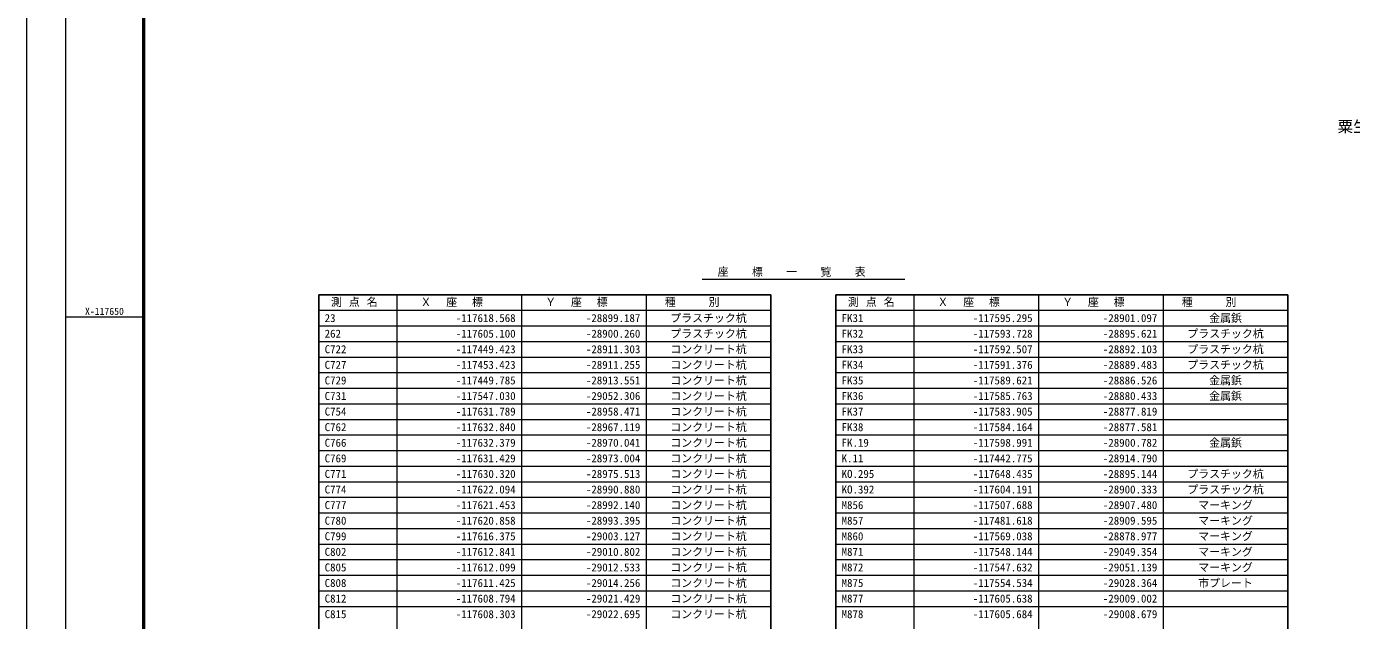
# Model space of a CAD drawing. Units: millimetres on the paper, enlarged 250 times. Extents: x -29071210 to -28860960, y -117775216 to -117329466.
# Drawn here: x -29071210 to -28986217, y -117669473 to -117631355 of the extents above; entities that cross this region are included whole.
import ezdxf
from ezdxf.enums import TextEntityAlignment as Align

# ---------------------------------------------------------------- set-up
doc = ezdxf.new("R2010")
doc.units = ezdxf.units.MM
doc.header["$LTSCALE"] = 250
doc.layers.add('S-SUV-HTXT', color=7, linetype='Continuous', lineweight=13)
doc.layers.add('S-SUV-TTL', color=7, linetype='Continuous', lineweight=15)
doc.styles.add('ＭＳ ゴシック', font='')
doc.styles.get('ＭＳ ゴシック').set_extended_font_data('MS Gothic')

msp = doc.modelspace()

# ---------------------------------------------------------------- linework, layer by layer
at = {"layer": 'S-SUV-HTXT'}
for p, q in [((-29027879.2, -117647565.9), (-29014879.2, -117647565.9)), ((-29047459.7, -117648565.9), (-29047459.7, -117762565.9)), ((-29039459.7, -117648565.9), (-29039459.7, -117762565.9)), ((-29031459.7, -117648565.9), (-29031459.7, -117762565.9)), ((-29014298.8, -117648565.9), (-29014298.8, -117760565.9)), ((-29006298.8, -117648565.9), (-29006298.8, -117760565.9)), ((-28998298.8, -117648565.9), (-28998298.8, -117760565.9)), ((-29052459.7, -117649565.9), (-29023459.7, -117649565.9)), ((-29019298.8, -117649565.9), (-28990298.8, -117649565.9)), ((-29052459.7, -117650565.9), (-29023459.7, -117650565.9)), ((-29019298.8, -117650565.9), (-28990298.8, -117650565.9)), ((-29052459.7, -117651565.9), (-29023459.7, -117651565.9)), ((-29019298.8, -117651565.9), (-28990298.8, -117651565.9)), ((-29052459.7, -117652565.9), (-29023459.7, -117652565.9)), ((-29019298.8, -117652565.9), (-28990298.8, -117652565.9)), ((-29052459.7, -117653565.9), (-29023459.7, -117653565.9)), ((-29019298.8, -117653565.9), (-28990298.8, -117653565.9)), ((-29052459.7, -117654565.9), (-29023459.7, -117654565.9)), ((-29019298.8, -117654565.9), (-28990298.8, -117654565.9)), ((-29052459.7, -117655565.9), (-29023459.7, -117655565.9)), ((-29019298.8, -117655565.9), (-28990298.8, -117655565.9)), ((-29052459.7, -117656565.9), (-29023459.7, -117656565.9)), ((-29019298.8, -117656565.9), (-28990298.8, -117656565.9)), ((-29052459.7, -117657565.9), (-29023459.7, -117657565.9)), ((-29019298.8, -117657565.9), (-28990298.8, -117657565.9)), ((-29052459.7, -117658565.9), (-29023459.7, -117658565.9)), ((-29019298.8, -117658565.9), (-28990298.8, -117658565.9)), ((-29052459.7, -117659565.9), (-29023459.7, -117659565.9)), ((-29019298.8, -117659565.9), (-28990298.8, -117659565.9)), ((-29052459.7, -117660565.9), (-29023459.7, -117660565.9)), ((-29019298.8, -117660565.9), (-28990298.8, -117660565.9)), ((-29052459.7, -117661565.9), (-29023459.7, -117661565.9)), ((-29019298.8, -117661565.9), (-28990298.8, -117661565.9)), ((-29052459.7, -117662565.9), (-29023459.7, -117662565.9)), ((-29019298.8, -117662565.9), (-28990298.8, -117662565.9)), ((-29052459.7, -117663565.9), (-29023459.7, -117663565.9)), ((-29019298.8, -117663565.9), (-28990298.8, -117663565.9)), ((-29052459.7, -117664565.9), (-29023459.7, -117664565.9)), ((-29019298.8, -117664565.9), (-28990298.8, -117664565.9)), ((-29052459.7, -117665565.9), (-29023459.7, -117665565.9)), ((-29019298.8, -117665565.9), (-28990298.8, -117665565.9)), ((-29052459.7, -117666565.9), (-29023459.7, -117666565.9)), ((-29019298.8, -117666565.9), (-28990298.8, -117666565.9)), ((-29052459.7, -117667565.9), (-29023459.7, -117667565.9)), ((-29019298.8, -117667565.9), (-28990298.8, -117667565.9)), ((-29052459.7, -117668565.9), (-29023459.7, -117668565.9)), ((-29019298.8, -117668565.9), (-28990298.8, -117668565.9))]:
    msp.add_line(p, q, dxfattribs=at)
at = {"layer": 'S-SUV-HTXT', "lineweight": 25}
for p, q in [((-29023459.7, -117648565.9), (-29052459.7, -117648565.9)), ((-29052459.7, -117648565.9), (-29052459.7, -117762565.9)), ((-29023459.7, -117762565.9), (-29023459.7, -117648565.9)), ((-28990298.8, -117648565.9), (-29019298.8, -117648565.9)), ((-29019298.8, -117648565.9), (-29019298.8, -117760565.9)), ((-28990298.8, -117760565.9), (-28990298.8, -117648565.9))]:
    msp.add_line(p, q, dxfattribs=at)
at = {"layer": 'S-SUV-TTL'}
msp.add_line((-29063709.7, -117650000), (-29068709.7, -117650000), dxfattribs=at)
for points in [[(-29071209.7, -117775215.9), (-28860959.7, -117775215.9), (-28860959.7, -117329465.9), (-29071209.7, -117329465.9)], [(-29068709.7, -117772715.9), (-28863459.7, -117772715.9), (-28863459.7, -117331965.9), (-29068709.7, -117331965.9)]]:
    msp.add_lwpolyline(points, close=True, dxfattribs=at)
at = {"layer": 'S-SUV-TTL', "color": 2, "lineweight": 50}
msp.add_lwpolyline([(-29063709.7, -117767715.9), (-28868459.7, -117767715.9), (-28868459.7, -117336965.9), (-29063709.7, -117336965.9)], close=True, dxfattribs=at)

# ---------------------------------------------------------------- texts
at = {"layer": 'S-SUV-HTXT', "style": 'ＭＳ ゴシック'}
for s, height, p in [('粟生川久保', 733.1, (-28984615.1, -117637773.3)), ('プラスチック杭', 513.2, (-29027459.7, -117650065.9)), ('金属鋲', 513.2, (-28994298.8, -117650065.9)), ('プラスチック杭', 513.2, (-29027459.7, -117651065.9)), ('プラスチック杭', 513.2, (-28994298.8, -117651065.9)), ('コンクリート杭', 513.2, (-29027459.7, -117652065.9)), ('プラスチック杭', 513.2, (-28994298.8, -117652065.9)), ('コンクリート杭', 513.2, (-29027459.7, -117653065.9)), ('プラスチック杭', 513.2, (-28994298.8, -117653065.9)), ('コンクリート杭', 513.2, (-29027459.7, -117654065.9)), ('金属鋲', 513.2, (-28994298.8, -117654065.9)), ('コンクリート杭', 513.2, (-29027459.7, -117655065.9)), ('金属鋲', 513.2, (-28994298.8, -117655065.9)), ('コンクリート杭', 513.2, (-29027459.7, -117656065.9)), ('コンクリート杭', 513.2, (-29027459.7, -117657065.9)), ('コンクリート杭', 513.2, (-29027459.7, -117658065.9)), ('金属鋲', 513.2, (-28994298.8, -117658065.9)), ('コンクリート杭', 513.2, (-29027459.7, -117659065.9)), ('コンクリート杭', 513.2, (-29027459.7, -117660065.9)), ('プラスチック杭', 513.2, (-28994298.8, -117660065.9)), ('コンクリート杭', 513.2, (-29027459.7, -117661065.9)), ('プラスチック杭', 513.2, (-28994298.8, -117661065.9)), ('コンクリート杭', 513.2, (-29027459.7, -117662065.9)), ('マーキング', 513.2, (-28994298.8, -117662065.9)), ('コンクリート杭', 513.2, (-29027459.7, -117663065.9)), ('マーキング', 513.2, (-28994298.8, -117663065.9)), ('コンクリート杭', 513.2, (-29027459.7, -117664065.9)), ('マーキング', 513.2, (-28994298.8, -117664065.9)), ('コンクリート杭', 513.2, (-29027459.7, -117665065.9)), ('マーキング', 513.2, (-28994298.8, -117665065.9)), ('コンクリート杭', 513.2, (-29027459.7, -117666065.9)), ('マーキング', 513.2, (-28994298.8, -117666065.9)), ('コンクリート杭', 513.2, (-29027459.7, -117667065.9)), ('市プレート', 513.2, (-28994298.8, -117667065.9)), ('コンクリート杭', 513.2, (-29027459.7, -117668065.9)), ('コンクリート杭', 513.2, (-29027459.7, -117669065.9))]:
    msp.add_text(s, height=height, dxfattribs=at).set_placement(p, align=Align.MIDDLE_CENTER)
for s, p in [('23', (-29052084.7, -117650065.9)), ('FK31', (-29018923.8, -117650065.9)), ('262', (-29052084.7, -117651065.9)), ('FK32', (-29018923.8, -117651065.9)), ('C722', (-29052084.7, -117652065.9)), ('FK33', (-29018923.8, -117652065.9)), ('C727', (-29052084.7, -117653065.9)), ('FK34', (-29018923.8, -117653065.9)), ('C729', (-29052084.7, -117654065.9)), ('FK35', (-29018923.8, -117654065.9)), ('C731', (-29052084.7, -117655065.9)), ('FK36', (-29018923.8, -117655065.9)), ('C754', (-29052084.7, -117656065.9)), ('FK37', (-29018923.8, -117656065.9)), ('C762', (-29052084.7, -117657065.9)), ('FK38', (-29018923.8, -117657065.9)), ('C766', (-29052084.7, -117658065.9)), ('FK.19', (-29018923.8, -117658065.9)), ('C769', (-29052084.7, -117659065.9)), ('K.11', (-29018923.8, -117659065.9)), ('C771', (-29052084.7, -117660065.9)), ('KO.295', (-29018923.8, -117660065.9)), ('C774', (-29052084.7, -117661065.9)), ('KO.392', (-29018923.8, -117661065.9)), ('C777', (-29052084.7, -117662065.9)), ('M856', (-29018923.8, -117662065.9)), ('C780', (-29052084.7, -117663065.9)), ('M857', (-29018923.8, -117663065.9)), ('C799', (-29052084.7, -117664065.9)), ('M860', (-29018923.8, -117664065.9)), ('C802', (-29052084.7, -117665065.9)), ('M871', (-29018923.8, -117665065.9)), ('C805', (-29052084.7, -117666065.9)), ('M872', (-29018923.8, -117666065.9)), ('C808', (-29052084.7, -117667065.9)), ('M875', (-29018923.8, -117667065.9)), ('C812', (-29052084.7, -117668065.9)), ('M877', (-29018923.8, -117668065.9)), ('C815', (-29052084.7, -117669065.9)), ('M878', (-29018923.8, -117669065.9))]:
    msp.add_text(s, height=513.2, dxfattribs=at).set_placement(p, align=Align.MIDDLE_LEFT)
for s, p in [('-117618.568', (-29039834.7, -117650065.9)), ('-28899.187', (-29031834.7, -117650065.9)), ('-117595.295', (-29006673.8, -117650065.9)), ('-28901.097', (-28998673.8, -117650065.9)), ('-117605.100', (-29039834.7, -117651065.9)), ('-28900.260', (-29031834.7, -117651065.9)), ('-117593.728', (-29006673.8, -117651065.9)), ('-28895.621', (-28998673.8, -117651065.9)), ('-117449.423', (-29039834.7, -117652065.9)), ('-28911.303', (-29031834.7, -117652065.9)), ('-117592.507', (-29006673.8, -117652065.9)), ('-28892.103', (-28998673.8, -117652065.9)), ('-117453.423', (-29039834.7, -117653065.9)), ('-28911.255', (-29031834.7, -117653065.9)), ('-117591.376', (-29006673.8, -117653065.9)), ('-28889.483', (-28998673.8, -117653065.9)), ('-117449.785', (-29039834.7, -117654065.9)), ('-28913.551', (-29031834.7, -117654065.9)), ('-117589.621', (-29006673.8, -117654065.9)), ('-28886.526', (-28998673.8, -117654065.9)), ('-117547.030', (-29039834.7, -117655065.9)), ('-29052.306', (-29031834.7, -117655065.9)), ('-117585.763', (-29006673.8, -117655065.9)), ('-28880.433', (-28998673.8, -117655065.9)), ('-117631.789', (-29039834.7, -117656065.9)), ('-28958.471', (-29031834.7, -117656065.9)), ('-117583.905', (-29006673.8, -117656065.9)), ('-28877.819', (-28998673.8, -117656065.9)), ('-117632.840', (-29039834.7, -117657065.9)), ('-28967.119', (-29031834.7, -117657065.9)), ('-117584.164', (-29006673.8, -117657065.9)), ('-28877.581', (-28998673.8, -117657065.9)), ('-117632.379', (-29039834.7, -117658065.9)), ('-28970.041', (-29031834.7, -117658065.9)), ('-117598.991', (-29006673.8, -117658065.9)), ('-28900.782', (-28998673.8, -117658065.9)), ('-117631.429', (-29039834.7, -117659065.9)), ('-28973.004', (-29031834.7, -117659065.9)), ('-117442.775', (-29006673.8, -117659065.9)), ('-28914.790', (-28998673.8, -117659065.9)), ('-117630.320', (-29039834.7, -117660065.9)), ('-28975.513', (-29031834.7, -117660065.9)), ('-117648.435', (-29006673.8, -117660065.9)), ('-28895.144', (-28998673.8, -117660065.9)), ('-117622.094', (-29039834.7, -117661065.9)), ('-28990.880', (-29031834.7, -117661065.9)), ('-117604.191', (-29006673.8, -117661065.9)), ('-28900.333', (-28998673.8, -117661065.9)), ('-117621.453', (-29039834.7, -117662065.9)), ('-28992.140', (-29031834.7, -117662065.9)), ('-117507.688', (-29006673.8, -117662065.9)), ('-28907.480', (-28998673.8, -117662065.9)), ('-117620.858', (-29039834.7, -117663065.9)), ('-28993.395', (-29031834.7, -117663065.9)), ('-117481.618', (-29006673.8, -117663065.9)), ('-28909.595', (-28998673.8, -117663065.9)), ('-117616.375', (-29039834.7, -117664065.9)), ('-29003.127', (-29031834.7, -117664065.9)), ('-117569.038', (-29006673.8, -117664065.9)), ('-28878.977', (-28998673.8, -117664065.9)), ('-117612.841', (-29039834.7, -117665065.9)), ('-29010.802', (-29031834.7, -117665065.9)), ('-117548.144', (-29006673.8, -117665065.9)), ('-29049.354', (-28998673.8, -117665065.9)), ('-117612.099', (-29039834.7, -117666065.9)), ('-29012.533', (-29031834.7, -117666065.9)), ('-117547.632', (-29006673.8, -117666065.9)), ('-29051.139', (-28998673.8, -117666065.9)), ('-117611.425', (-29039834.7, -117667065.9)), ('-29014.256', (-29031834.7, -117667065.9)), ('-117554.534', (-29006673.8, -117667065.9)), ('-29028.364', (-28998673.8, -117667065.9)), ('-117608.794', (-29039834.7, -117668065.9)), ('-29021.429', (-29031834.7, -117668065.9)), ('-117605.638', (-29006673.8, -117668065.9)), ('-29009.002', (-28998673.8, -117668065.9)), ('-117608.303', (-29039834.7, -117669065.9)), ('-29022.695', (-29031834.7, -117669065.9)), ('-117605.684', (-29006673.8, -117669065.9)), ('-29008.679', (-28998673.8, -117669065.9))]:
    msp.add_text(s, height=513.2, dxfattribs=at).set_placement(p, align=Align.MIDDLE_RIGHT)
at = {"layer": 'S-SUV-HTXT', "char_height": 513.2, "style": 'ＭＳ ゴシック'}
for s, insert, attachment_point in [('\\T3.14;座標一覧表', (-29021379.2, -117647415.9), 8), ('\\T1.64;測点名', (-29049959.7, -117649065.9), 5), ('\\T2.36;Ｘ座標', (-29043459.7, -117649065.9), 5), ('\\T2.36;Ｙ座標', (-29035459.7, -117649065.9), 5), ('\\T4;種別', (-29027459.7, -117649065.9), 5), ('\\T1.64;測点名', (-29016798.8, -117649065.9), 5), ('\\T2.36;Ｘ座標', (-29010298.8, -117649065.9), 5), ('\\T2.36;Ｙ座標', (-29002298.8, -117649065.9), 5), ('\\T4;種別', (-28994298.8, -117649065.9), 5)]:
    msp.add_mtext(s, dxfattribs=dict(at, insert=insert, attachment_point=attachment_point))
at = {"layer": 'S-SUV-TTL', "style": 'ＭＳ ゴシック'}
msp.add_text('X-117650', height=458.2, dxfattribs=at).set_placement((-29066209.7, -117650000), align=Align.BOTTOM_CENTER)

doc.saveas('drawing.dxf')
